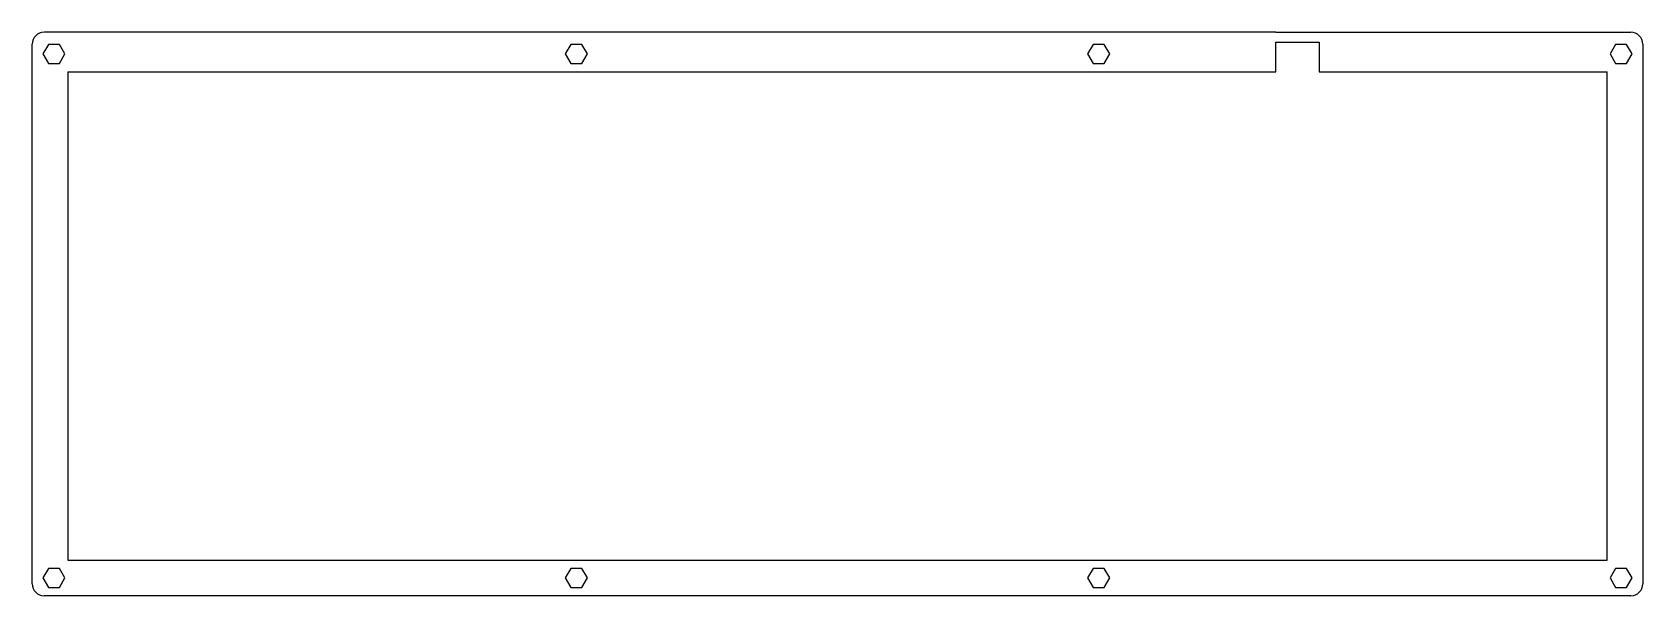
# Model space of a CAD drawing. Header units: millimetres. Extents: x 1635 to 2044, y 1524 to 1667.
import ezdxf

# ---------------------------------------------------------------- set-up
doc = ezdxf.new("R2010")
doc.units = ezdxf.units.MM

msp = doc.modelspace()

# ---------------------------------------------------------------- linework, layer by layer
at = {"linetype": 'Continuous'}
for p, q in [((1950.72, 1666.94), (1638.27, 1666.94)), ((1950.72, 1666.94), (1961.72, 1666.94)), ((1961.72, 1666.94), (2040.8, 1666.94)), ((1950.72, 1656.94), (1950.72, 1664.44)), ((1950.72, 1664.44), (1961.72, 1664.44)), ((1961.72, 1664.44), (1961.72, 1656.94)), ((1644.27, 1656.94), (1950.72, 1656.94)), ((1961.72, 1656.94), (1961.72, 1656.94)), ((1961.72, 1656.94), (2034.8, 1656.94))]:
    msp.add_line(p, q, dxfattribs=at)
at = {"color": 0}
for p, q in [((1635.27, 1527.12), (1635.27, 1663.94)), ((2043.8, 1663.94), (2043.8, 1527.12)), ((1644.27, 1656.94), (1644.27, 1533.12)), ((2034.8, 1533.12), (2034.8, 1656.94)), ((1644.27, 1533.12), (2034.8, 1533.12)), ((2040.8, 1524.12), (1638.27, 1524.12))]:
    msp.add_line(p, q, dxfattribs=at)
at = {"linetype": 'Continuous'}
for points in [[(1639.37, 1663.87), (1637.97, 1661.44), (1639.37, 1659.02), (1642.17, 1659.02), (1643.57, 1661.44), (1642.17, 1663.87)], [(1771.88, 1663.87), (1770.48, 1661.44), (1771.88, 1659.02), (1774.68, 1659.02), (1776.08, 1661.44), (1774.68, 1663.87)], [(1904.39, 1663.87), (1902.99, 1661.44), (1904.39, 1659.02), (1907.19, 1659.02), (1908.59, 1661.44), (1907.19, 1663.87)], [(2036.9, 1663.87), (2035.5, 1661.44), (2036.9, 1659.02), (2039.7, 1659.02), (2041.1, 1661.44), (2039.7, 1663.87)], [(1639.37, 1531.04), (1637.97, 1528.62), (1639.37, 1526.19), (1642.17, 1526.19), (1643.57, 1528.62), (1642.17, 1531.04)], [(1771.88, 1531.04), (1770.48, 1528.62), (1771.88, 1526.19), (1774.68, 1526.19), (1776.08, 1528.62), (1774.68, 1531.04)], [(1904.39, 1531.04), (1902.99, 1528.62), (1904.39, 1526.19), (1907.19, 1526.19), (1908.59, 1528.62), (1907.19, 1531.04)], [(2036.9, 1531.04), (2035.5, 1528.62), (2036.9, 1526.19), (2039.7, 1526.19), (2041.1, 1528.62), (2039.7, 1531.04)]]:
    msp.add_lwpolyline(points, close=True, dxfattribs=at)
at = {"color": 0}
for centre, start, end in [((1638.27, 1663.94), 90, 180), ((1638.27, 1527.12), 180, 270), ((2040.8, 1527.12), 270, 0)]:
    msp.add_arc(centre, 3, start, end, dxfattribs=at)
at = {"linetype": 'Continuous'}
msp.add_arc((2040.8, 1663.94), 3, 0, 90.0007, dxfattribs=at)

doc.saveas('drawing.dxf')
